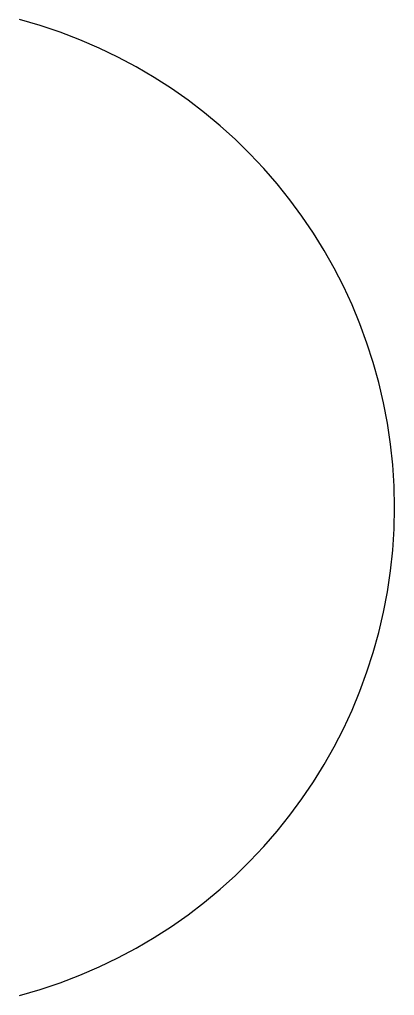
# Model space of a CAD drawing. Extents: x -1.48 to 2.23, y -4.83 to 4.83.
import ezdxf

# ---------------------------------------------------------------- set-up
doc = ezdxf.new("R2010")
doc.units = 0
doc.header["$LTSCALE"] = 0.2
doc.header["$MEASUREMENT"] = 0
doc.layers.get('0').update_dxf_attribs({"linetype": 'CONTINUOUS'})

msp = doc.modelspace()

# ---------------------------------------------------------------- linework, layer by layer
msp.add_arc((-2.7745, 0), 5, 284.95707, 75.04293)

doc.saveas('drawing.dxf')
